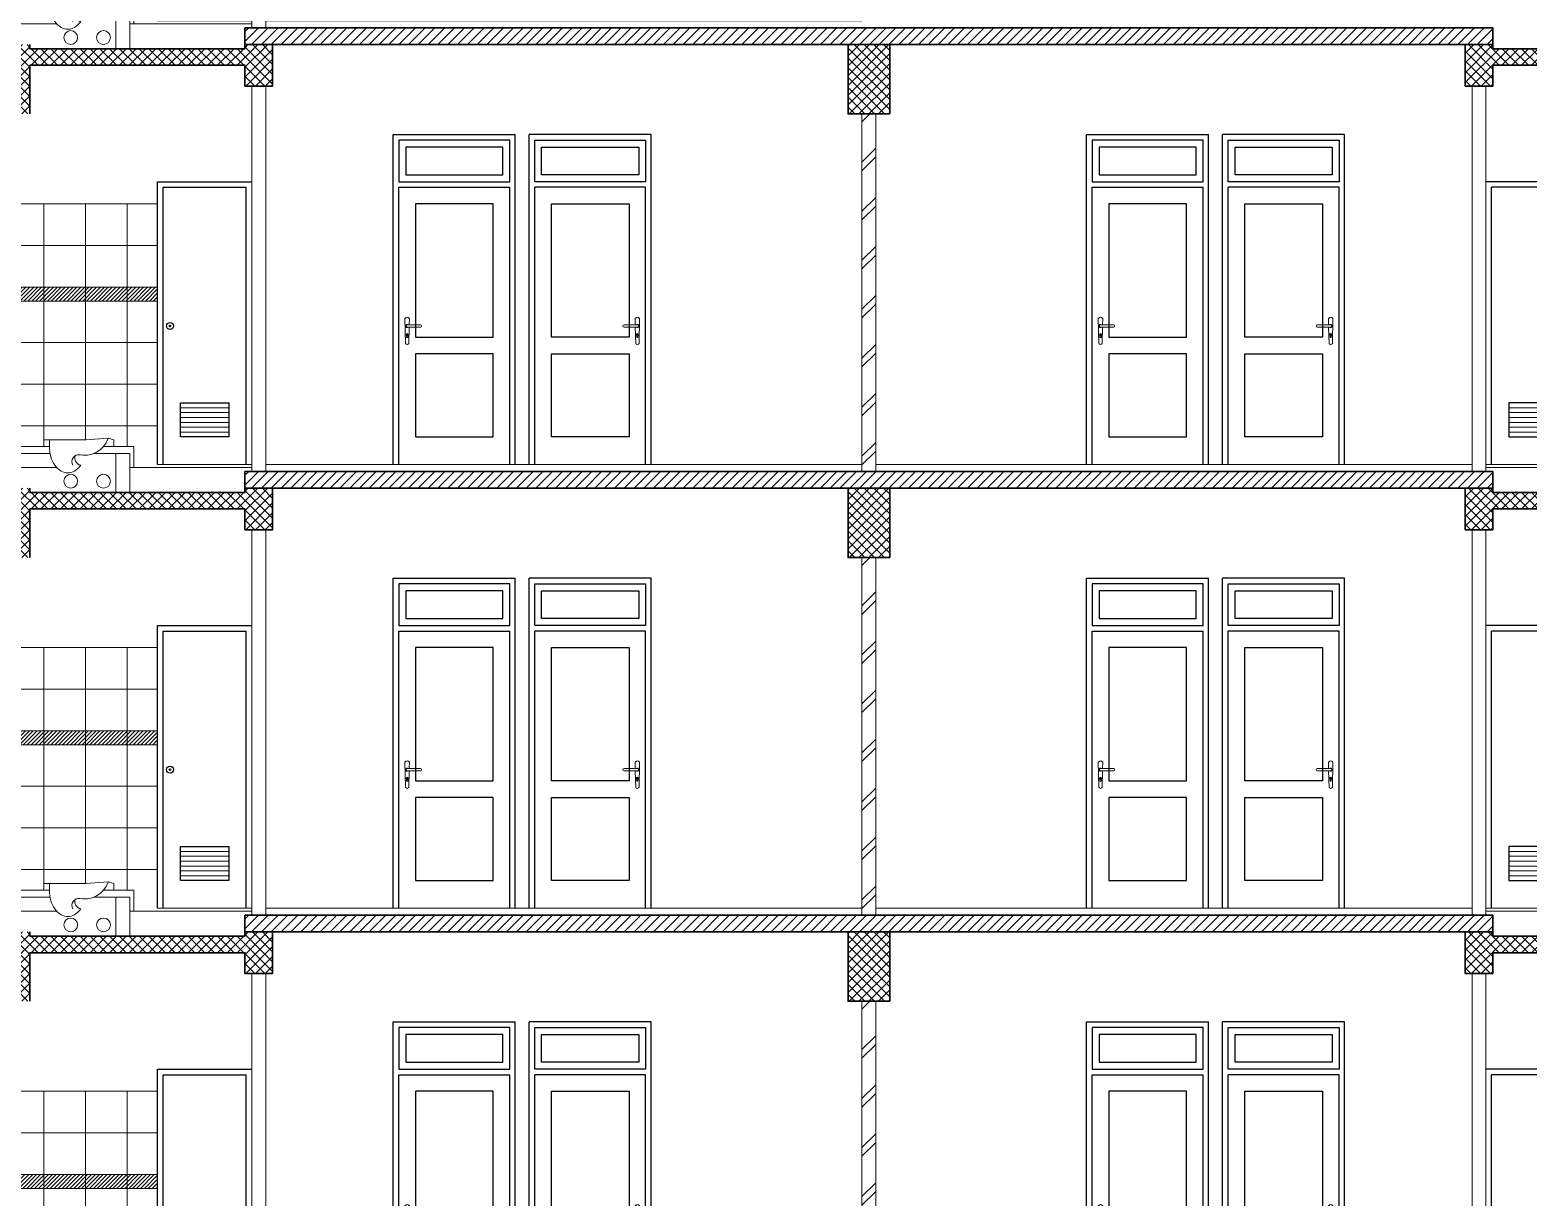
# Model space of a CAD drawing. Header units: millimetres. Extents: x -16 to 103, y -17 to 67.
# Drawn here: x 31.15 to 41.95, y 37.14 to 45.56 of the extents above; entities that cross this region are included whole.
import ezdxf

# ---------------------------------------------------------------- set-up
doc = ezdxf.new("R2010")
doc.units = ezdxf.units.MM
for name, color, linetype, lineweight in [('ars', 11, 'Continuous', 0), ('BLK', 1, 'Continuous', 30), ('lan', 7, 'Continuous', 15), ('SANITAIR', 15, 'Continuous', 9), ('tem', 5, 'Continuous', 20)]:
    doc.layers.add(name, color=color, linetype=linetype, lineweight=lineweight)
doc.layers.add('Kusen', color=30, linetype='Continuous')
pattern_1 = [(45, (0, 32), (-0.03535534, 0.03535534), []), (135, (0, 32), (-0.03535534, -0.03535534), [])]
pattern_2 = [(45, (0, 35.2), (-0.03535534, 0.03535534), []), (135, (0, 35.2), (-0.03535534, -0.03535534), [])]

# ---------------------------------------------------------------- blocks, each defined once
blk = doc.blocks.new('GAGANG PINTU')
at = {"ltscale": 0.2}
for points in [[(1350.091, 1379.836), (1350.09, 1379.884), (1350.094, 1379.884, -0.666667), (1350.118, 1379.884), (1350.122, 1379.884), (1350.118, 1379.7), (1350.114, 1379.7, -1), (1350.098, 1379.7), (1350.094, 1379.7), (1350.091, 1379.82)], [(1350.01, 1379.82, -1), (1350.01, 1379.836), (1350.106, 1379.836, -1), (1350.106, 1379.82), (1350.01, 1379.82)]]:
    blk.add_lwpolyline(points, format="xyb", dxfattribs=at)
at = {"lineweight": 0, "ltscale": 0.2}
blk.add_lwpolyline([(1350.102, 1379.758, -3.732051), (1350.11, 1379.758), (1350.11, 1379.748, -1), (1350.102, 1379.748), (1350.102, 1379.758)], format="xyb", dxfattribs=at)
blk.add_lwpolyline([(1350.105, 1379.768), (1350.107, 1379.768), (1350.107, 1379.76), (1350.105, 1379.76)], close=True, dxfattribs=at)
blk.add_circle((1350.106, 1379.764), 0.0072, dxfattribs=at)
blk.add_arc((1350.106, 1379.828), 0.012, 221.8103, 138.1897, dxfattribs=at)
blk = doc.blocks.new('Sswc2')
for p, q in [((-0.465, 0.01), (-0.505, 0)), ((-0.505, -0.05), (-0.505, 0)), ((-0.306, 0), (-0.465, 0.01)), ((-0.306, 0), (0, 0)), ((-0.04, 0), (-0.04, -0.05)), ((0, 0), (0, -0.05)), ((-0.433, -0.05), (-0.505, -0.05)), ((-0.04, -0.05), (0, -0.05))]:
    blk.add_line(p, q)
blk.add_lwpolyline([(-0.04, -0.05, -0.070615), (-0.051, -0.125, -0.082272), (-0.079, -0.184, -0.106848), (-0.125, -0.227, -0.134472), (-0.173, -0.24, -0.134472), (-0.221, -0.227, -0.106848), (-0.267, -0.184, -0.006572)], format="xyb")
for centre, radius, start, end in [((-0.294, 0.069), 0.181, 199.1507, 284.8781), ((-0.254, -0.159), 0.0509, 329.5758, 97.5426), ((-0.277, -0.131), 0.0539, 281.0512, 16.0423)]:
    blk.add_arc(centre, radius, start, end)
blk = doc.blocks.new('typikal-1')
at = {"layer": 'ars', "linetype": 'ByBlock'}
h = blk.add_hatch(dxfattribs=at)
h.set_pattern_fill('_USER', color=256, scale=0.02, angle=45, pattern_type=0)
h.set_pattern_definition([(45, (-14.095, -6.97), (-0.014142136, 0.014142136), [])])
h.paths.add_polyline_path([(7.27, 1.23), (7.27, 1.33), (6.25, 1.33), (6.25, 1.23)])
at = {"layer": 'ars'}
for p, q in [((6.25, 1.93), (7.27, 1.93)), ((6.45, 0.18), (6.45, 1.93)), ((6.75, 0.23), (6.75, 1.93)), ((7.05, 0.18), (7.05, 1.93)), ((6.25, 1.63), (7.27, 1.63)), ((6.25, 1.33), (7.27, 1.33)), ((6.25, 1.23), (7.27, 1.23)), ((6.25, 0.93), (7.27, 0.93)), ((6.25, 0.63), (7.27, 0.63)), ((7.785, 0.46), (7.435, 0.46)), ((6.25, 0.33), (7.27, 0.33)), ((7.785, 0.425), (7.435, 0.425)), ((7.785, 0.39), (7.435, 0.39)), ((7.785, 0.355), (7.435, 0.355)), ((7.785, 0.32), (7.435, 0.32)), ((7.785, 0.285), (7.435, 0.285))]:
    blk.add_line(p, q, dxfattribs=at)
at = {"layer": 'BLK'}
blk.add_lwpolyline([(6.35, 3.08), (6.35, 3.05), (7.9, 3.05), (7.9, 3.08), (8.1, 3.08), (8.1, 2.78), (7.9, 2.78), (7.9, 2.93), (6.35, 2.93), (6.35, 2.58)], dxfattribs=at)
at = {"layer": 'Kusen'}
for p, q in [((8.97, 0.05), (8.97, 2.43)), ((8.97, 2.43), (9.85, 2.43)), ((9.85, 0.05), (9.85, 2.43)), ((10.83, 2.43), (9.95, 2.43)), ((9.95, 0.05), (9.95, 2.43)), ((10.83, 0.05), (10.83, 2.43)), ((7.27, 0.05), (7.27, 2.09)), ((7.27, 2.09), (7.95, 2.09)), ((7.31, 0.05), (7.31, 2.05)), ((7.31, 2.05), (7.91, 2.05)), ((7.91, 0.05), (7.91, 2.05)), ((9.01, 0.05), (9.01, 2.05)), ((9.01, 2.05), (9.81, 2.05)), ((9.81, 0.05), (9.81, 2.05)), ((9.99, 0.05), (9.99, 2.05)), ((10.79, 2.05), (9.99, 2.05)), ((10.79, 0.05), (10.79, 2.05))]:
    blk.add_line(p, q, dxfattribs=at)
for points in [[(9.81, 2.39), (9.01, 2.39), (9.01, 2.09), (9.81, 2.09)], [(9.99, 2.39), (10.79, 2.39), (10.79, 2.09), (9.99, 2.09)], [(9.76, 2.34), (9.06, 2.34), (9.06, 2.14), (9.76, 2.14)], [(10.04, 2.34), (10.74, 2.34), (10.74, 2.14), (10.04, 2.14)], [(9.13, 1.93), (9.13, 0.97), (9.69, 0.97), (9.69, 1.93)], [(10.67, 1.93), (10.67, 0.97), (10.11, 0.97), (10.11, 1.93)], [(9.13, 0.85), (9.13, 0.25), (9.69, 0.25), (9.69, 0.85)], [(10.67, 0.85), (10.67, 0.25), (10.11, 0.25), (10.11, 0.85)], [(7.785, 0.25), (7.435, 0.25), (7.435, 0.495), (7.785, 0.495)]]:
    blk.add_lwpolyline(points, close=True, dxfattribs=at)
for radius in [0.025, 0.005]:
    blk.add_circle((7.36, 1.05), radius, dxfattribs=at)
at = {"layer": 'lan'}
for p, q in [((6.49, 0.18), (6.25, 0.18)), ((6.25, 0.18), (6.45, 0.18)), ((6.495, 0.13), (6.25, 0.13)), ((6.25, 0.13), (6.45, 0.13)), ((6.97, 0.13), (6.808, 0.13)), ((7.1, 0.18), (6.88, 0.18)), ((7.1, 0.03), (7.1, 0.18)), ((6.542, 0.03), (6.25, 0.03)), ((6.25, 0.03), (6.45, 0.03)), ((7.95, 0.03), (7.07, 0.03)), ((7.95, 0.05), (7.27, 0.05)), ((12.35, 0.05), (8.05, 0.05))]:
    blk.add_line(p, q, dxfattribs=at)
for centre in [(6.644, -0.07), (6.88, -0.07)]:
    blk.add_circle(centre, 0.05, dxfattribs=at)
at = {"layer": 'tem'}
for p, q in [((7.95, 0), (7.95, 2.78)), ((8.05, 2.78), (8.05, 0)), ((6.97, -0.15), (6.97, 0.13)), ((7.07, 0.13), (6.97, 0.13)), ((7.07, -0.15), (7.07, 0.13))]:
    blk.add_line(p, q, dxfattribs=at)
at = {"layer": 'ars', "extrusion": (0, 0, -1), "zscale": -1, "rotation": 359.9999927123874}
blk.add_blockref('GAGANG PINTU', (-1359.176, -1378.778), dxfattribs=at)
at = {"layer": 'ars', "extrusion": (0, 0, -1), "xscale": -1, "zscale": -1, "rotation": 7.287612593387394e-06}
blk.add_blockref('GAGANG PINTU', (1339.376, -1378.778), dxfattribs=at)
at = {"layer": 'SANITAIR', "xscale": -1}
blk.add_blockref('Sswc2', (6.45, 0.23), dxfattribs=at)

msp = doc.modelspace()

# ---------------------------------------------------------------- hatches: boundary and pattern name
at = {"layer": 'ars'}
h = msp.add_hatch(dxfattribs=at)
h.set_pattern_fill('_USER', color=256, scale=0.05, angle=45, pattern_type=0)
h.set_pattern_definition([(45, (12.4, 38.4), (-0.03535534, 0.03535534), [])])
h.paths.add_polyline_path([(41.7, 45.455), (32.7, 45.455), (32.7, 45.575), (41.7, 45.575)])
h = msp.add_hatch(dxfattribs=at)
h.set_pattern_fill('_USER', color=256, scale=0.05, angle=45, double=1, pattern_type=0)
h.set_pattern_definition([(45, (0, 38.4), (-0.03535534, 0.03535534), []), (135, (0, 38.4), (-0.03535534, -0.03535534), [])])
h.paths.add_polyline_path([(29.1, 45.455), (29.3, 45.455), (29.3, 45.425), (30.85, 45.425), (30.85, 45.455), (31.15, 45.455), (31.15, 45.425), (32.7, 45.425), (32.7, 45.455), (32.9, 45.455), (32.9, 45.155), (32.7, 45.155), (32.7, 45.305), (31.15, 45.305), (31.15, 44.955), (30.85, 44.955), (30.85, 45.305), (29.3, 45.305), (29.3, 45.155), (29.1, 45.155)])
h = msp.add_hatch(dxfattribs=at)
h.set_pattern_fill('_USER', color=256, scale=0.05, angle=45, double=1, pattern_type=0)
h.set_pattern_definition([(45, (12.4, 38.4), (-0.03535534, 0.03535534), []), (135, (12.4, 38.4), (-0.03535534, -0.03535534), [])])
h.paths.add_polyline_path([(37.35, 45.455), (37.05, 45.455), (37.05, 44.955), (37.35, 44.955)])
h = msp.add_hatch(dxfattribs=at)
h.set_pattern_fill('_USER', color=256, scale=0.05, angle=45, double=1, pattern_type=0)
h.set_pattern_definition([(45, (0, 38.4), (-0.03535534, 0.03535534), []), (135, (0, 38.4), (-0.03535534, -0.03535534), [])])
h.paths.add_polyline_path([(45.3, 45.455), (45.1, 45.455), (45.1, 45.425), (43.55, 45.425), (43.55, 45.455), (43.25, 45.455), (43.25, 45.425), (41.7, 45.425), (41.7, 45.455), (41.5, 45.455), (41.5, 45.155), (41.7, 45.155), (41.7, 45.305), (43.25, 45.305), (43.25, 44.955), (43.55, 44.955), (43.55, 45.305), (45.1, 45.305), (45.1, 45.155), (45.3, 45.155)])
h = msp.add_hatch(dxfattribs=at)
h.set_pattern_fill('TEMBOK', color=256, scale=0.25)
h.set_pattern_definition([(45, (49.6, 41.5), (-0.1767767, 0.1767767), []), (45, (49.6625, 41.5), (-0.1767767, 0.1767767), [])])
h.paths.add_polyline_path([(37.15, 44.955), (37.25, 44.955), (37.25, 42.375), (37.15, 42.375)])
h = msp.add_hatch(dxfattribs=at)
h.set_pattern_fill('_USER', color=256, scale=0.05, angle=45, pattern_type=0)
h.set_pattern_definition([(45, (12.4, 35.2), (-0.03535534, 0.03535534), [])])
h.paths.add_polyline_path([(41.7, 42.255), (32.7, 42.255), (32.7, 42.375), (41.7, 42.375)])
h = msp.add_hatch(dxfattribs=at)
h.set_pattern_fill('_USER', color=256, scale=0.05, angle=45, double=1, pattern_type=0)
h.set_pattern_definition(pattern_2)
h.paths.add_polyline_path([(29.1, 42.255), (29.3, 42.255), (29.3, 42.225), (30.85, 42.225), (30.85, 42.255), (31.15, 42.255), (31.15, 42.225), (32.7, 42.225), (32.7, 42.255), (32.9, 42.255), (32.9, 41.955), (32.7, 41.955), (32.7, 42.105), (31.15, 42.105), (31.15, 41.755), (30.85, 41.755), (30.85, 42.105), (29.3, 42.105), (29.3, 41.955), (29.1, 41.955)])
h = msp.add_hatch(dxfattribs=at)
h.set_pattern_fill('_USER', color=256, scale=0.05, angle=45, double=1, pattern_type=0)
h.set_pattern_definition([(45, (12.4, 35.2), (-0.03535534, 0.03535534), []), (135, (12.4, 35.2), (-0.03535534, -0.03535534), [])])
h.paths.add_polyline_path([(37.35, 42.255), (37.05, 42.255), (37.05, 41.755), (37.35, 41.755)])
h = msp.add_hatch(dxfattribs=at)
h.set_pattern_fill('_USER', color=256, scale=0.05, angle=45, double=1, pattern_type=0)
h.set_pattern_definition(pattern_2)
h.paths.add_polyline_path([(45.3, 42.255), (45.1, 42.255), (45.1, 42.225), (43.55, 42.225), (43.55, 42.255), (43.25, 42.255), (43.25, 42.225), (41.7, 42.225), (41.7, 42.255), (41.5, 42.255), (41.5, 41.955), (41.7, 41.955), (41.7, 42.105), (43.25, 42.105), (43.25, 41.755), (43.55, 41.755), (43.55, 42.105), (45.1, 42.105), (45.1, 41.955), (45.3, 41.955)])
h = msp.add_hatch(dxfattribs=at)
h.set_pattern_fill('TEMBOK', color=256, scale=0.25)
h.set_pattern_definition([(45, (49.6, 38.3), (-0.1767767, 0.1767767), []), (45, (49.6625, 38.3), (-0.1767767, 0.1767767), [])])
h.paths.add_polyline_path([(37.15, 41.755), (37.25, 41.755), (37.25, 39.175), (37.15, 39.175)])
h = msp.add_hatch(dxfattribs=at)
h.set_pattern_fill('_USER', color=256, scale=0.05, angle=45, pattern_type=0)
h.set_pattern_definition([(45, (12.4, 32), (-0.03535534, 0.03535534), [])])
h.paths.add_polyline_path([(41.7, 39.055), (32.7, 39.055), (32.7, 39.175), (41.7, 39.175)])
h = msp.add_hatch(dxfattribs=at)
h.set_pattern_fill('_USER', color=256, scale=0.05, angle=45, double=1, pattern_type=0)
h.set_pattern_definition(pattern_1)
h.paths.add_polyline_path([(29.1, 39.055), (29.3, 39.055), (29.3, 39.025), (30.85, 39.025), (30.85, 39.055), (31.15, 39.055), (31.15, 39.025), (32.7, 39.025), (32.7, 39.055), (32.9, 39.055), (32.9, 38.755), (32.7, 38.755), (32.7, 38.905), (31.15, 38.905), (31.15, 38.555), (30.85, 38.555), (30.85, 38.905), (29.3, 38.905), (29.3, 38.755), (29.1, 38.755)])
h = msp.add_hatch(dxfattribs=at)
h.set_pattern_fill('_USER', color=256, scale=0.05, angle=45, double=1, pattern_type=0)
h.set_pattern_definition([(45, (12.4, 32), (-0.03535534, 0.03535534), []), (135, (12.4, 32), (-0.03535534, -0.03535534), [])])
h.paths.add_polyline_path([(37.35, 39.055), (37.05, 39.055), (37.05, 38.555), (37.35, 38.555)])
h = msp.add_hatch(dxfattribs=at)
h.set_pattern_fill('_USER', color=256, scale=0.05, angle=45, double=1, pattern_type=0)
h.set_pattern_definition(pattern_1)
h.paths.add_polyline_path([(45.3, 39.055), (45.1, 39.055), (45.1, 39.025), (43.55, 39.025), (43.55, 39.055), (43.25, 39.055), (43.25, 39.025), (41.7, 39.025), (41.7, 39.055), (41.5, 39.055), (41.5, 38.755), (41.7, 38.755), (41.7, 38.905), (43.25, 38.905), (43.25, 38.555), (43.55, 38.555), (43.55, 38.905), (45.1, 38.905), (45.1, 38.755), (45.3, 38.755)])
h = msp.add_hatch(dxfattribs=at)
h.set_pattern_fill('TEMBOK', color=256, scale=0.25)
h.set_pattern_definition([(45, (49.6, 35.1), (-0.1767767, 0.1767767), []), (45, (49.6625, 35.1), (-0.1767767, 0.1767767), [])])
h.paths.add_polyline_path([(37.15, 38.555), (37.25, 38.555), (37.25, 35.975), (37.15, 35.975)])

# ---------------------------------------------------------------- linework, layer by layer
at = {"layer": 'BLK'}
for points in [[(41.7, 45.455), (32.7, 45.455), (32.7, 45.575), (41.7, 45.575)], [(37.35, 44.955), (37.05, 44.955), (37.05, 45.455), (37.35, 45.455)], [(41.7, 42.255), (32.7, 42.255), (32.7, 42.375), (41.7, 42.375)], [(37.35, 41.755), (37.05, 41.755), (37.05, 42.255), (37.35, 42.255)], [(41.7, 39.055), (32.7, 39.055), (32.7, 39.175), (41.7, 39.175)], [(37.35, 38.555), (37.05, 38.555), (37.05, 39.055), (37.35, 39.055)]]:
    msp.add_lwpolyline(points, close=True, dxfattribs=at)
at = {"layer": 'tem', "ltscale": 2}
for points in [[(37.25, 44.955), (37.15, 44.955), (37.15, 42.375), (37.25, 42.375)], [(37.25, 41.755), (37.15, 41.755), (37.15, 39.175), (37.25, 39.175)], [(37.25, 38.555), (37.15, 38.555), (37.15, 35.975), (37.25, 35.975)]]:
    msp.add_lwpolyline(points, close=True, dxfattribs=at)

# ---------------------------------------------------------------- block references
at = {"layer": 'lan'}
for p in [(24.8, 45.575), (24.8, 42.375), (24.8, 39.175), (24.8, 35.975)]:
    msp.add_blockref('typikal-1', p, dxfattribs=at)
at = {"layer": 'lan', "xscale": -1}
for p in [(49.6, 42.375), (49.6, 39.175), (49.6, 35.975)]:
    msp.add_blockref('typikal-1', p, dxfattribs=at)

doc.saveas('drawing.dxf')
